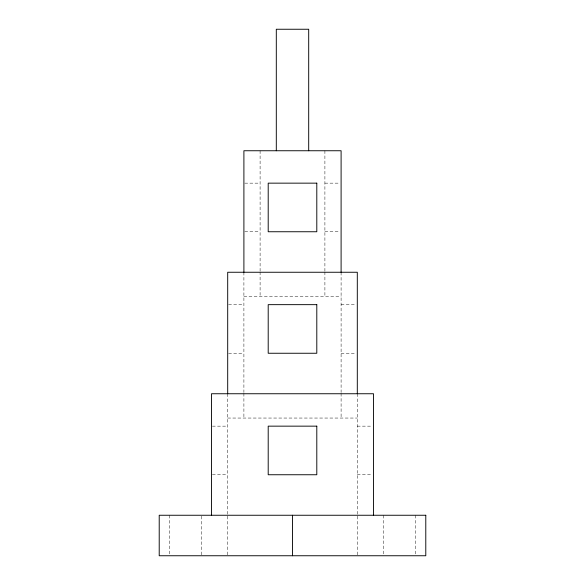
<?xml version="1.0" encoding="UTF-8"?>
<svg xmlns="http://www.w3.org/2000/svg" width="585" height="585" viewBox="0 0 585 585"><rect width="100%" height="100%" fill="white"/><g stroke="black" fill="none" stroke-linecap="round" stroke-linejoin="round"><path stroke-width="0.44" stroke-dasharray="2.92 2.19" d="M244.801 183.149L260.098 183.149M324.902 183.149L340.199 183.149M244.801 231.748L260.098 231.748M324.902 231.748L340.199 231.748M243.901 296.551L341.099 296.551M228.603 304.653L243.901 304.653M341.099 304.653L356.397 304.653M228.603 353.252L243.901 353.252M341.099 353.252L356.397 353.252M227.697 418.048L357.303 418.048M212.399 426.151L227.697 426.151M357.303 426.151L372.601 426.151M212.399 474.749L227.697 474.749M357.303 474.749L372.601 474.749M415.621 515.253L415.621 554.851M383.219 515.253L383.219 554.851M357.303 393.749L357.303 514.339M357.303 516.153L357.303 555.75M341.099 272.252L341.099 392.469M341.099 393.383L341.099 418.048M324.902 150.747L324.902 271.038M324.902 271.945L324.902 296.551M260.098 150.747L260.098 271.038M260.098 271.945L260.098 296.551M243.901 272.252L243.901 392.469M243.901 393.383L243.901 418.048M227.697 393.749L227.697 514.339M227.697 516.153L227.697 555.75M201.781 516.153L201.781 554.851M169.379 515.253L169.379 554.851"/><path stroke-width="0.88" d="M373.501 515.253L373.501 393.749L211.499 393.749L211.499 515.253M357.303 393.749L357.303 272.252L227.697 272.252L227.697 393.749M341.099 272.252L341.099 150.747L243.901 150.747L243.901 272.252M308.697 150.747L308.697 29.25L276.303 29.25L276.303 150.747M292.5 515.253L292.5 555.75M316.799 183.149L268.201 183.149L268.201 231.748L316.799 231.748L316.799 183.149M316.799 304.653L268.201 304.653L268.201 353.252L316.799 353.252L316.799 304.653M316.799 426.151L268.201 426.151L268.201 474.749L316.799 474.749L316.799 426.151M425.785 515.253L159.215 515.253L159.215 555.75L425.785 555.75L425.785 515.253"/></g></svg>
